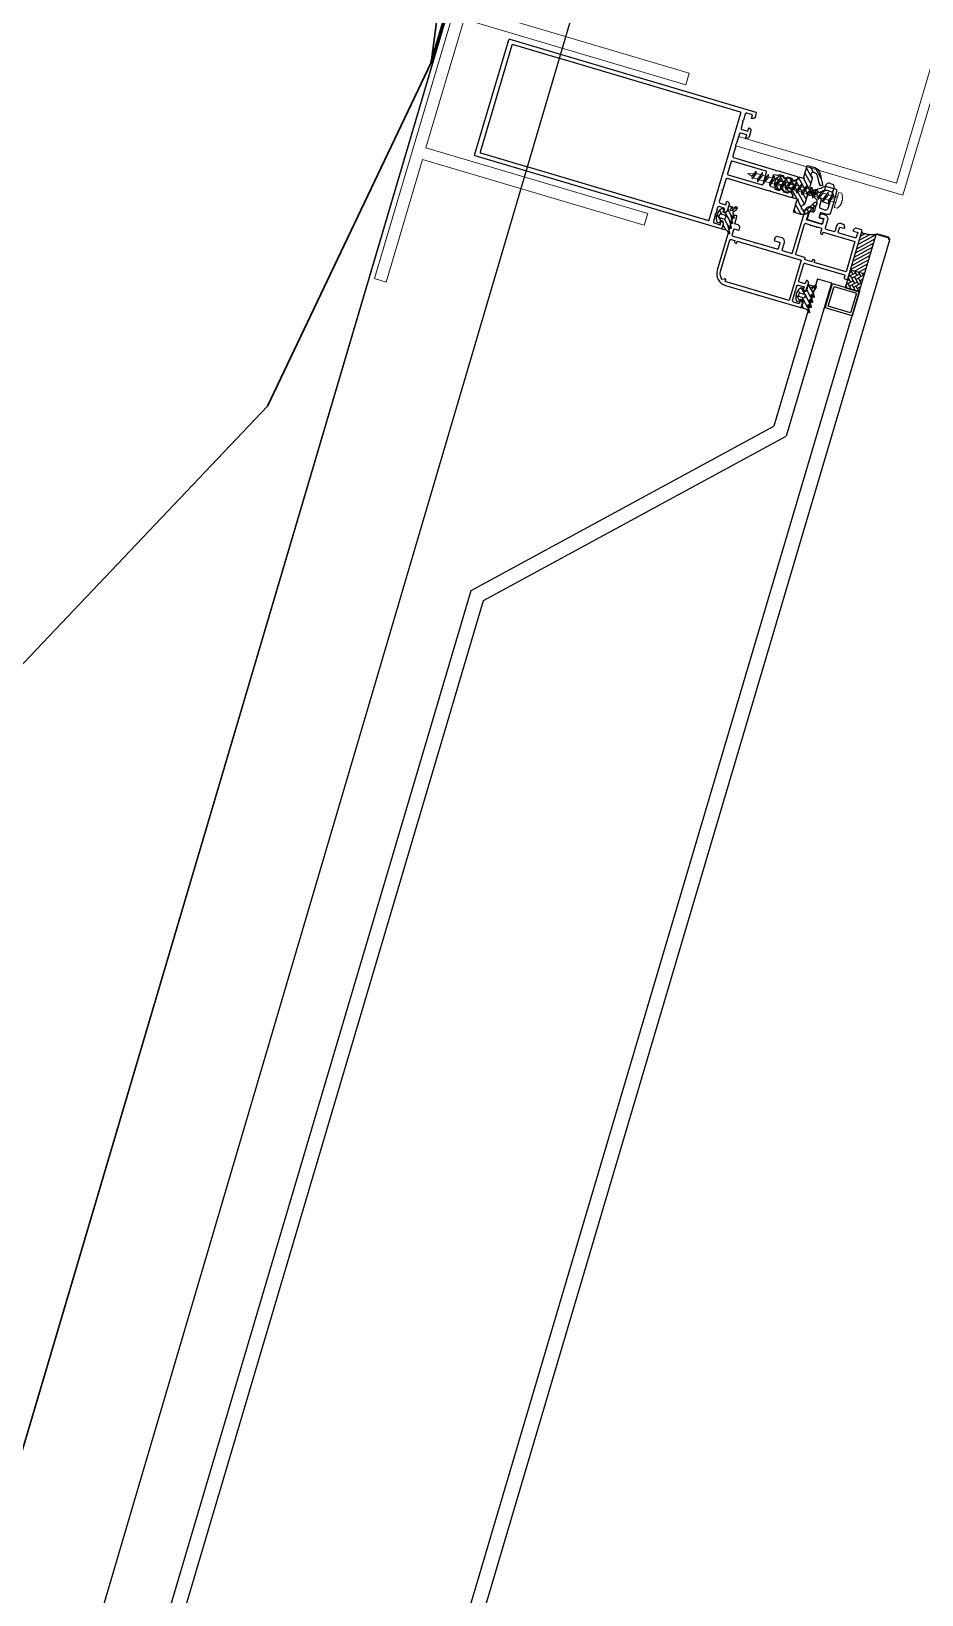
# Model space of a CAD drawing. Header units: millimetres. Extents: x 62878 to 70819, y -67946 to -61850.
# Drawn here: x 68203.7 to 68240.3, y -64795.5 to -64731.3 of the extents above; entities that cross this region are included whole.
import ezdxf

# ---------------------------------------------------------------- set-up
doc = ezdxf.new("R2010")
doc.units = ezdxf.units.MM
for name, color, linetype, lineweight in [('BAP', 41, 'Continuous', 30), ('Dog_dos_yeni', 63, 'Continuous', 5), ('DOGRAMA', 171, 'Continuous', 0), ('DUVAR-GAZBETON', 84, 'Continuous', 35)]:
    doc.layers.add(name, color=color, linetype=linetype, lineweight=lineweight)
doc.layers.add('DOĞRAMA-yeni', color=40, linetype='Continuous')
doc.layers.add('ÇATI K', color=254, linetype='Continuous')
pattern_1 = [(118.5057849383402, (68193.9269876068, -64840.22651179659), (-0.1395045678384407, -0.07576303882639554), [])]

# ---------------------------------------------------------------- blocks, each defined once
blk = doc.blocks.new('a2we')
at = {"lineweight": 5, "ltscale": 0.5}
for p, q in [((-197.5747968978259, -417.6063757508618), (-196.5747276986959, -417.2423803302317)), ((-196.0144480926461, -415.2868589025547), (-196.5925912144022, -417.2488821181558)), ((-196.5747276986959, -417.2423803302317), (-194.1582851917165, -418.2620245979042)), ((-196.0144480926461, -415.2868589025547), (-195.4639709594615, -417.7110762494052)), ((-198.1144480926461, -420.1068120946153), (-197.1143788935161, -419.7428166739268)), ((-194.9154016761721, -421.4039929561312), (-198.1144480926461, -420.1068120946153)), ((-193.9153324771005, -421.0399975355008), (-198.1144480926461, -420.1068120946153)), ((-198.1144480926461, -422.6609050610894), (-197.1143788935161, -422.2969096404012)), ((-194.9154016761721, -423.9580859226053), (-198.1144480926461, -422.6609050610894)), ((-193.9153324771005, -423.594090501975), (-198.1144480926461, -422.6609050610894)), ((-194.1582851917165, -418.2620245979042), (-197.5747968978259, -417.6063757508618)), ((-195.1583543907882, -418.6260200186506), (-197.5747968978259, -417.6063757508618)), ((-197.1143788935161, -419.7428166739272), (-197.1143788935161, -418.4283854465556)), ((-197.1143788935161, -419.7428166739268), (-193.9153324771005, -421.0399975355008)), ((-197.1143788935161, -419.7428166739268), (-193.9153324771005, -421.0399975355008)), ((-197.1143788935161, -422.2969096404012), (-197.1143788935162, -420.512330007273)), ((-197.1143788935161, -422.2969096404012), (-193.9153324771005, -423.594090501975)), ((-197.1143788935161, -422.2969096404012), (-193.9153324771005, -423.594090501975)), ((-197.1143788935161, -424.8510026068752), (-197.1143788935162, -423.0664229737469)), ((-196.8896500078097, -417.895480952812), (-197.0961171580722, -418.3448917148726)), ((-194.1582851917165, -418.2620245979042), (-195.1583543907882, -418.6260200186506)), ((-195.1583543907882, -418.6260200186506), (-194.9264251741961, -419.2953524503964)), ((-194.9154016761394, -420.634479622855), (-194.9154016761394, -419.3608343693425)), ((-193.9153324771005, -421.0399975355008), (-194.9154016761721, -421.4039929561312)), ((-194.9154016761721, -423.1885725893157), (-194.9154016761721, -421.4039929561312)), ((-193.9153324771005, -423.594090501975), (-194.9154016761721, -423.9580859226053)), ((-198.1144480926461, -425.2149980275636), (-197.1143788935161, -424.8510026068752)), ((-194.9154016761721, -426.5121788890793), (-198.1144480926461, -425.2149980275636)), ((-193.9153324771005, -426.1481834684492), (-198.1144480926461, -425.2149980275636)), ((-198.1144480926461, -427.669090994038), (-197.1143788935161, -427.3050955733496)), ((-194.9154016761721, -428.9662718555534), (-198.1144480926461, -427.669090994038)), ((-193.9153324771005, -428.6022764349236), (-198.1144480926461, -427.669090994038)), ((-198.1144480926461, -429.9231839605702), (-197.1143788935161, -429.5591885398237)), ((-194.9154016761721, -431.2203648220857), (-198.1144480926461, -429.9231839605702)), ((-193.9153324771005, -430.8563694013976), (-198.1144480926461, -429.9231839605702)), ((-197.1143788935161, -424.8510026068752), (-193.9153324771005, -426.1481834684492)), ((-197.1143788935161, -424.8510026068752), (-193.9153324771005, -426.1481834684492)), ((-197.1143788935161, -427.3050955733496), (-197.1143788935162, -425.6205159402211)), ((-197.1143788935161, -427.3050955733496), (-193.9153324771005, -428.6022764349236)), ((-197.1143788935161, -427.3050955733496), (-193.9153324771005, -428.6022764349236)), ((-197.1143788935161, -429.5591885398237), (-197.1143788935161, -428.0237477951896)), ((-197.1143788935161, -429.5591885398237), (-193.9153324771005, -430.8563694013976)), ((-197.1143788935161, -429.5591885398237), (-193.9153324771005, -430.8563694013976)), ((-194.9154016761721, -425.7426655557898), (-194.9154016761721, -423.9580859226053)), ((-193.9153324771005, -426.1481834684492), (-194.9154016761721, -426.5121788890793)), ((-194.9154016761721, -428.1967585222638), (-194.9154016761721, -426.5121788890793)), ((-193.9153324771005, -428.6022764349236), (-194.9154016761721, -428.9662718555534)), ((-194.9154016761721, -430.450851488738), (-194.9154016761721, -428.9662718555534)), ((-198.1144480926461, -432.177276926986), (-197.1143788935161, -431.8132815063559)), ((-194.9154016761721, -433.4744577885599), (-198.1144480926461, -432.177276926986)), ((-193.9153324771005, -433.1104623678716), (-198.1144480926461, -432.177276926986)), ((-198.1144480926461, -434.4313698935184), (-197.1143788935161, -434.0673744728301)), ((-194.9154016761721, -435.7285507550341), (-198.1144480926461, -434.4313698935184)), ((-193.9153324771005, -435.364555334404), (-198.1144480926461, -434.4313698935184)), ((-198.1144480926461, -436.7282294008277), (-197.1143788935161, -436.3642339800811)), ((-197.1143788935161, -431.8132815063559), (-197.1143788935161, -430.2778407616635)), ((-197.1143788935161, -431.8132815063559), (-193.9153324771005, -433.1104623678716)), ((-197.1143788935161, -431.8132815063559), (-193.9153324771005, -433.1104623678716)), ((-197.1143788935161, -434.0673744728301), (-197.1143788935161, -432.5319337281958)), ((-197.1143788935161, -434.0673744728301), (-193.9153324771005, -435.364555334404)), ((-197.1143788935161, -434.0673744728301), (-193.9153324771005, -435.364555334404)), ((-197.1143788935161, -436.3642339800811), (-197.1143788935161, -434.7860266946118)), ((-197.1143788935161, -436.3642339800811), (-193.9153324771005, -437.6614148416551)), ((-197.1143788935161, -436.3642339800811), (-193.9153324771005, -437.6614148416551)), ((-193.9153324771005, -430.8563694013976), (-194.9154016761721, -431.2203648220857)), ((-194.9154016761721, -432.7049444552304), (-194.9154016761721, -431.2203648220857)), ((-193.9153324771005, -433.1104623678716), (-194.9154016761721, -433.4744577885599)), ((-194.9154016761721, -434.9590374217446), (-194.9154016761721, -433.4744577885599)), ((-193.9153324771005, -435.364555334404), (-194.9154016761721, -435.7285507550341)), ((-194.9154016761721, -437.2558969289955), (-194.9154016761721, -435.7285507550341)), ((-194.9154016761721, -438.0254102623434), (-198.1144480926461, -436.7282294008277)), ((-193.9153324771005, -437.6614148416551), (-198.1144480926461, -436.7282294008277)), ((-198.1144480926461, -439.0250889080787), (-197.1143788935161, -438.6610934873901)), ((-194.9154016761721, -440.3222697695944), (-198.1144480926461, -439.0250889080787)), ((-193.9153324771005, -439.9582743489061), (-198.1144480926461, -439.0250889080787)), ((-198.1144480926461, -441.3219484153295), (-197.1143788935161, -440.9579529946993)), ((-194.9154016761721, -442.6191292769035), (-198.1144480926461, -441.3219484153295)), ((-193.9153324771005, -442.2551338562151), (-198.1144480926461, -441.3219484153295)), ((-197.1143788935161, -438.6610934873901), (-197.1143788935161, -437.1337473134849)), ((-197.1143788935161, -438.6610934873901), (-193.9153324771005, -439.9582743489061)), ((-197.1143788935161, -438.6610934873901), (-193.9153324771005, -439.9582743489061)), ((-197.1143788935161, -440.9579529946993), (-197.1143788935161, -439.430606820736)), ((-197.1143788935161, -440.9579529946993), (-193.9153324771005, -442.2551338562151)), ((-197.1143788935161, -443.2537258831643), (-197.1143788935161, -441.7274663280053)), ((-193.9153324771005, -437.6614148416551), (-194.9154016761721, -438.0254102623434)), ((-194.9154016761721, -439.5527564362646), (-194.9154016761721, -438.0254102623434)), ((-193.9153324771005, -439.9582743489061), (-194.9154016761721, -440.3222697695944)), ((-194.9154016761721, -441.849615943574), (-194.9154016761721, -440.3222697695944)), ((-193.9153324771005, -442.2551338562151), (-194.9154016761721, -442.6191292769035)), ((-194.9154016761721, -444.1453888320787), (-194.9154016761721, -442.6191292769035)), ((-198.1144480926461, -443.6177213039109), (-197.1143788935161, -443.2537258831643)), ((-194.9154016761721, -444.9149021654266), (-198.1144480926461, -443.6177213039109)), ((-193.9153324771005, -444.5509067447383), (-198.1144480926461, -443.6177213039109)), ((-198.1144480926461, -445.9178597020545), (-197.1143788935161, -445.5538642814245)), ((-193.9153324771005, -446.8510451429402), (-198.1144480926461, -445.9178597020545)), ((-194.9154016761721, -447.2150405636282), (-198.1144480926461, -445.9178597020545)), ((-197.1143788935161, -447.8540026795677), (-198.1144480926461, -448.2179981003141)), ((-194.9154016761721, -449.5151789618299), (-198.1144480926461, -448.2179981003141)), ((-198.1144480926461, -448.2179981003141), (-193.9153324771005, -449.1511835411412)), ((-197.1143788935161, -443.2537258831643), (-193.9153324771005, -444.5509067447383)), ((-197.1143788935161, -445.5538642814245), (-197.1143788935161, -444.0232392165685)), ((-197.1143788935161, -445.5538642814245), (-193.9153324771005, -446.8510451429402)), ((-197.1143788935161, -445.5538642814245), (-193.9153324771005, -446.8510451429402)), ((-197.1143788935161, -447.8540026795677), (-197.1143788935161, -446.3233776147298)), ((-193.9153324771005, -449.1511835411412), (-197.1143788935161, -447.8540026795677)), ((-197.1143788935161, -450.1541410778275), (-197.1143788935161, -448.6235160129718)), ((-193.9153324771005, -444.5509067447383), (-194.9154016761721, -444.9149021654266)), ((-194.9154016761721, -446.4455272302989), (-194.9154016761721, -444.9149021654266)), ((-193.9153324771005, -446.8510451429402), (-194.9154016761721, -447.2150405636282)), ((-194.9154016761721, -448.7456656284821), (-194.9154016761721, -447.2150405636282)), ((-193.9153324770423, -449.1511835411412), (-194.9154016761721, -449.5151789618299)), ((-192.7980524524961, -453.2868589025547), (-199.230843732796, -453.2868589025547)), ((-199.230843732796, -454.5827171301502), (-199.230843732796, -453.2868589025547)), ((-198.1144480926461, -450.5181364984577), (-197.1143788935161, -450.1541410778275)), ((-194.9154016761721, -451.8153173600317), (-198.1144480926461, -450.5181364984577)), ((-193.9153324770423, -451.4513219393434), (-198.1144480926461, -450.5181364984577)), ((-197.1143788935161, -450.1541410778275), (-193.9153324770423, -451.4513219393434)), ((-197.1143788935161, -453.2868589025547), (-197.1143788935162, -450.9236544111328)), ((-194.9154016761723, -451.0458040266858), (-194.9154016761721, -449.5151789618299)), ((-193.9153324770423, -451.4513219393434), (-194.9154016761721, -451.8153173600317)), ((-194.9154016761721, -453.2868589025547), (-194.9154016761721, -451.8153173600317)), ((-192.7980524524961, -454.5827171301502), (-192.7980524524961, -453.2868589025547))]:
    blk.add_line(p, q, dxfattribs=at)
blk.add_lwpolyline([(-196.4690204826777, -455.6637351848848), (-196.1125089353335, -455.3998333582319), (-195.9163872499585, -455.3998333582319), (-195.5598757026143, -455.6637351848848)], dxfattribs=at)
for centre, radius, start, end in [((-196.9143788935627, -418.4283854465556), 0.2, 155.3251238657465, 180), ((-195.115401676151, -419.3608343693425), 0.2, 0, 19.11162363728389), ((-195.6603624057317, -449.5292358589606), 6.187568978619671, 234.757305859688, 262.4904896380407), ((-196.3685337795604, -449.5292358589606), 6.187568978619673, 277.5095103619591, 305.2426941403116)]:
    blk.add_arc(centre, radius, start, end, dxfattribs=at)
blk = doc.blocks.new('SPANDREL PAN.92')
at = {"layer": 'DOĞRAMA-yeni', "color": 122, "lineweight": -2}
for p, q in [((36462.38970046639, 28253.79468390668), (36462.32213833935, 28253.67044478655)), ((36488.20463065312, 28166.0812126805), (36462.32213833935, 28253.67044478655)), ((36462.86920358452, 28253.93637638953), (36462.38970046639, 28253.79468390666)), ((36488.80837289144, 28166.15534303633), (36462.86920358454, 28253.93637638955)), ((36464.69942524179, 28251.89119396616), (36465.27482898355, 28252.0612249456)), ((36464.72280578305, 28251.89810288252), (36466.57856020489, 28245.61802356038)), ((36465.29820952483, 28252.06813386198), (36467.08353480897, 28246.02639457348)), ((36479.50744682897, 28239.27018186816), (36467.08353480897, 28246.02639457348)), ((36479.00247222491, 28238.86181085505), (36466.57856020489, 28245.61802356038)), ((36494.80267682292, 28187.50942274903), (36479.50744682897, 28239.27018186816)), ((36494.15684394346, 28187.57773180326), (36479.00247222491, 28238.86181085505))]:
    blk.add_line(p, q, dxfattribs=at)
for points in [[(36463.567797883, 28251.5567997066), (36463.86535209702, 28250.54984315853), (36464.97779933109, 28250.87856971877), (36464.68024511706, 28251.88552626685)], [(36463.69203700321, 28251.48923757953), (36463.93291422407, 28250.67408227871), (36464.8535602109, 28250.94613184582), (36464.61268299002, 28251.76128714664)]]:
    blk.add_lwpolyline(points, close=True, dxfattribs=at)

msp = doc.modelspace()

# ---------------------------------------------------------------- hatches: boundary and pattern name
at = {"layer": 'DOGRAMA', "lineweight": -2}
h = msp.add_hatch(dxfattribs=at)
h.set_pattern_fill('ANSI31', color=256, scale=0.05, angle=73.50578493834035, style=0)
h.set_pattern_definition(pattern_1)
edge = h.paths.add_edge_path(flags=16)
edge.add_arc((68234.4614482436, -64737.57396524944), 0.05000000001643571, 163.5057849183708, 253.5057849183708, ccw=False)
edge.add_line((68234.4135058233, -64737.55976932267), (68234.43054093531, -64737.50223841834))
edge.add_arc((68234.4784833556, -64737.51643434508), 0.04999999999628529, 73.50578493199271, 163.5057849376199, ccw=False)
edge.add_line((68234.49267928235, -64737.46849192478), (68234.70842017373, -64737.53237359512))
edge.add_line((68234.70842017373, -64737.53237359512), (68234.66299320816, -64737.68578934007))
edge.add_line((68234.66299320816, -64737.68578934007), (68234.44725231684, -64737.62190766975))
h.paths.add_polyline_path([(68234.80682046906, -64737.72837712032), (68234.85224743467, -64737.57496137536), (68235.11593074625, -64737.65303897245), (68235.07050378068, -64737.8064547174)], flags=16)
edge = h.paths.add_edge_path()
edge.add_arc((68234.50865043477, -64737.46279186442), 0.2000000000267901, 73.50578493658168, 144.0720038199105, ccw=False)
edge.add_line((68234.56543414175, -64737.27102218321), (68234.61942156314, -64737.28700805698))
edge.add_line((68234.61942156314, -64737.28700805698), (68234.6023864511, -64737.34453896135))
edge.add_line((68234.6023864511, -64737.34453896135), (68234.72539162007, -64737.38096124369))
edge.add_line((68234.72539162007, -64737.38096124369), (68234.76355783551, -64737.36023368963))
edge.add_arc((68234.81128258437, -64737.44811058279), 0.1000000000241104, 73.50578492636532, 118.5057849261066, ccw=False)
edge.add_line((68234.83967443788, -64737.35222574217), (68234.96460698932, -64737.38921872954))
edge.add_line((68234.96460698932, -64737.38921872954), (68234.94757187719, -64737.44674963389))
edge.add_line((68234.94757187719, -64737.44674963389), (68235.07057704615, -64737.48317191623))
edge.add_line((68235.07057704615, -64737.48317191623), (68235.20941366065, -64737.40777163381))
edge.add_line((68235.20941366065, -64737.40777163381), (68235.24015757223, -64737.30394343294))
edge.add_line((68235.24015757223, -64737.30394343294), (68235.47986967376, -64737.37492306666))
edge.add_line((68235.47986967376, -64737.37492306666), (68235.44612318021, -64737.3127847196))
edge.add_line((68235.44612318021, -64737.3127847196), (68235.58808244768, -64736.83336051664))
edge.add_line((68235.58808244768, -64736.83336051664), (68235.90142678519, -64736.92614292591))
edge.add_arc((68235.81625122472, -64737.21379744762), 0.2999999999399841, 13.505784931680012, 73.50578493258791, ccw=False)
edge.add_line((68236.10795512827, -64737.14373438591), (68236.222690892, -64737.62143075418))
edge.add_arc((68236.19352050165, -64737.62843706035), 0.02999999998692581, -76.49421509329028, 13.50578492346682, ccw=False)
edge.add_line((68236.2005268078, -64737.6576074507), (68236.14218602708, -64737.67162006306))
edge.add_arc((68236.1351797209, -64737.6424496727), 0.03000000000277456, 193.5057849304879, 283.5057849304879, ccw=False)
edge.add_line((68236.10600933054, -64737.64945597887), (68236.01554412342, -64737.272808807))
edge.add_arc((68235.82107485434, -64737.31951751484), 0.2000000000205776, 13.50578493891952, 75.42538228075131)
edge.add_arc((68235.83850137939, -64737.22038580021), 0.1000000000103235, 70.79093733742764, 223.5057849352742)
edge.add_arc((68235.69344040604, -64737.35807136232), 0.1000000000044743, -16.49421505201832, 43.505784950085115, ccw=False)
edge.add_line((68235.78932524665, -64737.38646321579), (68235.69654211195, -64737.69981000318))
edge.add_arc((68235.74448453223, -64737.71400592991), 0.04999999998026643, 163.5057849408801, 253.5057849408801)
edge.add_line((68235.7302886055, -64737.76194835019), (68235.77821677233, -64737.77614005645))
edge.add_arc((68235.76402084561, -64737.82408247674), 0.04999999999008795, -16.49421503839642, 73.50578496160352, ccw=False)
edge.add_line((68235.8119632659, -64737.83827840346), (68235.75517955891, -64738.03004808468))
edge.add_arc((68235.7072371386, -64738.01585215791), 0.05000000001643571, 253.5057849183708, 343.5057849183708, ccw=False)
edge.add_line((68235.69304121184, -64738.06379457822), (68235.64511304504, -64738.04960287199))
edge.add_arc((68235.6309171183, -64738.09754529229), 0.0500000000053276, 73.50578493199262, 163.5057849263653)
edge.add_line((68235.58297469799, -64738.08334936554), (68235.49019156335, -64738.39669615292))
edge.add_arc((68235.39430672275, -64738.36830429947), 0.09999999999826054, 283.50578495805445, 343.5057849559762, ccw=False)
edge.add_arc((68235.44101543061, -64738.56277356853), 0.09999999999981554, 103.5057849317861, 256.2206325283005)
edge.add_arc((68235.48037261251, -64738.47013560197), 0.1999999999800769, 251.5861875943435, 313.5057849365555)
edge.add_line((68235.61805817459, -64738.61519657531), (68235.89901159014, -64738.34852782183))
edge.add_arc((68235.91966442445, -64738.37028696782), 0.02999999999216517, 43.505784943730305, 133.5057849437303, ccw=False)
edge.add_line((68235.94142357045, -64738.34963413351), (68235.9827292391, -64738.39315242552))
edge.add_arc((68235.96097009309, -64738.41380525984), 0.03000000001273768, -46.49421505524481, 43.50578494475519, ccw=False)
edge.add_line((68235.98162292741, -64738.43556440585), (68235.62529361903, -64738.77377667601))
edge.add_arc((68235.41876527587, -64738.55618521598), 0.3000000000097557, 253.50578493959262, 313.50578493925457, ccw=False)
edge.add_line((68235.33358971542, -64738.84383973778), (68235.02024537798, -64738.75105732851))
edge.add_line((68235.02024537798, -64738.75105732851), (68235.16220464534, -64738.27163312557))
edge.add_line((68235.16220464534, -64738.27163312557), (68235.22434299238, -64738.23788663202))
edge.add_line((68235.22434299238, -64738.23788663202), (68234.98463089089, -64738.16690699829))
edge.add_line((68234.98463089089, -64738.16690699829), (68235.01537480253, -64738.06307879741))
edge.add_line((68235.01537480253, -64738.06307879741), (68234.93997452018, -64737.92424218295))
edge.add_line((68234.93997452018, -64737.92424218295), (68234.81696935117, -64737.88781990063))
edge.add_line((68234.81696935117, -64737.88781990063), (68234.79993423907, -64737.94535080496))
edge.add_line((68234.79993423907, -64737.94535080496), (68234.67500168766, -64737.90835781761))
edge.add_arc((68234.70339354113, -64737.81247297701), 0.09999999999541556, 208.5057849490342, 253.5057849467981, ccw=False)
edge.add_line((68234.61551664802, -64737.86019772589), (68234.594789094, -64737.82203151041))
edge.add_line((68234.594789094, -64737.82203151041), (68234.47178392502, -64737.78560922804))
edge.add_line((68234.47178392502, -64737.78560922804), (68234.45474881295, -64737.84314013242))
edge.add_line((68234.45474881295, -64737.84314013242), (68234.4007613915, -64737.82715425863))
edge.add_arc((68234.45754509846, -64737.63538457747), 0.1999999999670565, 182.9395660571589, 253.5057849404336, ccw=False)
edge.add_arc((68234.72768916965, -64737.62151263374), 0.4705000000160252, 144.0720038238182, 182.9395660576165, ccw=False)
h = msp.add_hatch(dxfattribs=at)
h.set_pattern_fill('ANSI31', color=256, scale=0.05, angle=73.50578493834035, style=0)
h.set_pattern_definition(pattern_1)
edge = h.paths.add_edge_path()
edge.add_arc((68232.22558793212, -64739.59221735712), 0.09999999997214451, 33.50578498709223, 73.5057849867707)
edge.add_line((68232.25397978551, -64739.49633251653), (68232.0880242385, -64739.44719246948))
edge.add_line((68232.0880242385, -64739.44719246948), (68232.15048631618, -64739.23624582017))
edge.add_arc((68232.0546014756, -64739.20785396668), 0.09999999999463635, 343.5057849336227, 433.5057849388035)
edge.add_line((68232.08299332908, -64739.11196912608), (68232.0254624247, -64739.09493401398))
edge.add_line((68232.0254624247, -64739.09493401398), (68231.99139220052, -64739.20999582268))
edge.add_line((68231.99139220052, -64739.20999582268), (68231.89550735996, -64739.18160396919))
edge.add_arc((68232.36422228273, -64739.00751686135), 0.4999999999406367, 126.63588729376599, 200.3756825861883, ccw=False)
edge.add_line((68232.06585848084, -64738.60629492569), (68232.1617433214, -64738.63468677914))
edge.add_line((68232.1617433214, -64738.63468677914), (68232.12767309722, -64738.74974858787))
edge.add_line((68232.12767309722, -64738.74974858787), (68232.18520400164, -64738.76678369996))
edge.add_arc((68232.2135958551, -64738.6708988594), 0.09999999996337784, 253.5057849500582, 343.5057849528718)
edge.add_line((68232.30948069565, -64738.69929071284), (68232.37194277332, -64738.48834406357))
edge.add_line((68232.37194277332, -64738.48834406357), (68232.52485512794, -64738.5336219734))
edge.add_line((68232.52485512794, -64738.5336219734), (68232.51364619611, -64738.57147672783))
edge.add_arc((68232.45132104972, -64738.55302202307), 0.06499999999486282, 275.0964494413667, 343.50578494757275, ccw=False)
edge.add_arc((68232.45999905322, -64738.65032524569), 0.0326894307435528, 95.09644943347193, 288.9360640698911)
edge.add_arc((68232.39445837011, -64738.45110487982), 0.2424115900544627, 288.3083183154584, 333.8150907225499)
edge.add_arc((68232.65956943284, -64738.57354054398), 0.05002797724426176, -15.522056423503273, 161.9911798704954, ccw=False)
edge.add_arc((68232.37459882794, -64738.42195450416), 0.3717812401453502, 297.0057640215643, 333.6572845116394, ccw=False)
edge.add_arc((68232.55492315412, -64738.76955598759), 0.01999999998814083, 125.120122038519, 193.5057849434693)
edge.add_line((68232.53547622723, -64738.77422685837), (68232.5868647577, -64738.9881803248))
edge.add_arc((68232.57227956252, -64738.99168347788), 0.01499999999968803, -146.49421509886548, 13.505784903464416, ccw=False)
edge.add_line((68232.55977211116, -64738.99996379552), (68232.49180526537, -64738.897299616))
edge.add_arc((68232.47512866354, -64738.90834003954), 0.02000000000659648, 33.50578493401787, 193.5057849540009)
edge.add_line((68232.45568173664, -64738.91301091033), (68232.52440268002, -64739.19912697408))
edge.add_arc((68232.50981748484, -64739.20263012718), 0.01500000000308653, -146.4942150525177, 13.50578495751148, ccw=False)
edge.add_line((68232.49731003348, -64739.21091044483), (68232.42934318769, -64739.10824626533))
edge.add_arc((68232.41266658586, -64739.11928668885), 0.01999999999856351, 33.50578489925702, 193.5057849134656)
edge.add_line((68232.39321965896, -64739.12395755963), (68232.46194060237, -64739.41007362338))
edge.add_arc((68232.44735540719, -64739.41357677647), 0.01500000000308653, -146.4942150525177, 13.50578495751148, ccw=False)
edge.add_line((68232.43484795582, -64739.42185709413), (68232.36688111, -64739.31919291461))
edge.add_arc((68232.35020450821, -64739.33023333814), 0.01999999997831235, 33.50578496266294, 193.5057849532053)
edge.add_line((68232.33075758134, -64739.33490420892), (68232.39947852468, -64739.62102027267))
edge.add_arc((68232.3848933295, -64739.62452342577), 0.01500000000648504, -146.49421503685357, 13.5057850115586, ccw=False)
edge.add_line((68232.37238587812, -64739.63280374344), (68232.30897094113, -64739.53701523939))
edge = h.paths.add_edge_path(flags=16)
edge.add_line((68232.03541613353, -64738.82672273477), (68232.22393153654, -64738.88254283801))
edge.add_arc((68232.21541398049, -64738.91130829017), 0.0299999999914651, -16.49421508043872, 73.50578491956128, ccw=False)
edge.add_line((68232.24417943266, -64738.91982584623), (68232.21578757919, -64739.01571068681))
edge.add_arc((68232.18702212702, -64739.00719313077), 0.02999999998939932, 253.5057849235066, 343.5057849328855, ccw=False)
edge.add_line((68232.17850457097, -64739.03595858294), (68231.98998916792, -64738.98013847969))
edge.add_arc((68231.99850672398, -64738.9513730275), 0.03000000001239472, 171.2722190885543, 253.5057849313974, ccw=False)
edge.add_arc((68232.36422228263, -64739.00751686146), 0.3999999999204463, 155.739350755402, 171.2722190916805, ccw=False)
edge.add_arc((68232.02689857746, -64738.85548818694), 0.02999999999545865, 73.50578489685819, 155.7393507360151, ccw=False)
h = msp.add_hatch(dxfattribs=at)
h.set_pattern_fill('ANSI31', color=256, scale=0.03999999999999999, angle=73.50578493834035, style=0)
h.set_pattern_definition([(208.5057849383403, (68262.13371124334, -64609.87906981861), (-0.06061043106111653, 0.1116036542707525), [])])
h.paths.add_polyline_path([(68237.4688394031, -64740.86317558991, 0.4142135623420975), (68237.45027883165, -64740.82899949905), (68237.82008272331, -64739.58009945029, 0.1532309010706403), (68238.42378362032, -64739.65456573064), (68238.01778011551, -64741.0257189511)])
h.paths.add_polyline_path([(68237.36396130329, -64741.12051066973), (68237.43466331226, -64740.88173616136, 0.4142135623575963), (68237.4688394031, -64740.86317558991), (68238.01778011551, -64741.0257189511), (68237.93927034683, -64741.29086179065)])
h = msp.add_hatch(dxfattribs=at)
h.set_pattern_fill('AR-HBONE', color=256, scale=0.03, angle=73.50578493834035, style=0)
h.set_pattern_definition([(118.5057849383402, (68201.62783977595, -64735.64935456299), (-0.1627219703923171, 0.04818257311146708), [0.3599999999999998, -0.1199999999999999]), (208.5057849383403, (68201.57057007731, -64735.54390229123), (-0.1627219703923171, 0.04818257311146708), [0.36, -0.12])])
h.paths.add_polyline_path([(68237.21533624406, -64741.62244655495), (68237.14435661031, -64741.8621586564), (68237.71966565389, -64742.03250977733), (68237.93927034683, -64741.29086179065), (68237.36396130329, -64741.12051066973)])
h = msp.add_hatch(dxfattribs=at)
h.set_pattern_fill('ANSI31', color=256, scale=0.05, angle=73.50578493834035, style=0)
h.set_pattern_definition(pattern_1)
edge = h.paths.add_edge_path(flags=16)
edge.add_arc((68235.63236491849, -64742.24878654441), 0.4000000000188257, 151.9688259181207, 175.0427439834178, ccw=False)
edge.add_line((68235.27928810759, -64742.06080578578), (68235.52083962446, -64742.13233007709))
edge.add_line((68235.52083962446, -64742.13233007709), (68235.47541265885, -64742.28574582208))
edge.add_line((68235.47541265885, -64742.28574582208), (68235.23386114204, -64742.21422153074))
edge = h.paths.add_edge_path()
edge.add_arc((68235.63236491849, -64742.24878654449), 0.4999999999764942, 126.63588729078089, 200.3756825828834, ccw=False)
edge.add_line((68235.3340011166, -64741.84756460878), (68235.42988595719, -64741.87595646225))
edge.add_line((68235.42988595719, -64741.87595646225), (68235.39581573298, -64741.99101827094))
edge.add_line((68235.39581573298, -64741.99101827094), (68235.45334663734, -64742.00805338302))
edge.add_arc((68235.48173849084, -64741.91216854244), 0.09999999998972559, 253.5057849284418, 343.5057849312555)
edge.add_line((68235.57762333141, -64741.94056039593), (68235.64008540908, -64741.72961374665))
edge.add_line((68235.64008540908, -64741.72961374665), (68235.81267812217, -64741.7807190829))
edge.add_line((68235.81267812217, -64741.7807190829), (68235.80146919031, -64741.81857383734))
edge.add_arc((68235.73914404395, -64741.80011913256), 0.06499999997521978, 275.09644940417695, 343.5057849156905, ccw=False)
edge.add_arc((68235.74782204739, -64741.89742235517), 0.03268943074950731, 95.09644940693431, 288.9360640657526)
edge.add_arc((68235.66614637394, -64741.75174167869), 0.1992591642923095, 297.5895634116289, 347.8554705711485)
edge.add_arc((68235.9085231773, -64741.80912832585), 0.05002797727418924, -15.522056427072414, 161.9911798728756, ccw=False)
edge.add_arc((68235.64522230491, -64741.73581480092), 0.3233450412210411, 305.1201220557546, 344.4464322094751, ccw=False)
edge.add_arc((68235.84274614838, -64742.01665309706), 0.01999999998460973, 125.1201220966006, 193.5057849840046)
edge.add_line((68235.82329922149, -64742.02132396786), (68235.87468775187, -64742.2352774343))
edge.add_arc((68235.8601025567, -64742.23878058738), 0.01499999998553853, -146.49421509886548, 13.505784916445691, ccw=False)
edge.add_line((68235.84759510534, -64742.24706090502), (68235.77962825957, -64742.1443967255))
edge.add_arc((68235.76295165774, -64742.15543714905), 0.02000000001061296, 33.50578495139829, 193.5057849840046)
edge.add_line((68235.74350473085, -64742.16010801985), (68235.81222567422, -64742.44622408359))
edge.add_arc((68235.79764047905, -64742.44972723667), 0.01499999998723778, -146.49421504500788, 13.505784943469223, ccw=False)
edge.add_line((68235.7851330277, -64742.45800755432), (68235.71716618189, -64742.35534337482))
edge.add_arc((68235.70048958008, -64742.36638379835), 0.01999999999044617, 33.50578493965019, 193.5057849434693)
edge.add_line((68235.68104265319, -64742.37105466913), (68235.74976359657, -64742.6571707329))
edge.add_arc((68235.73517840139, -64742.66067388599), 0.01500000000308653, -146.4942150525177, 13.50578495751148, ccw=False)
edge.add_line((68235.72267095002, -64742.66895420365), (68235.6547041042, -64742.56629002413))
edge.add_arc((68235.6380275024, -64742.57733044766), 0.01999999999044617, 33.50578493965019, 193.5057849434693)
edge.add_line((68235.61858057551, -64742.58200131844), (68235.68730151892, -64742.86811738221))
edge.add_arc((68235.67271632372, -64742.8716205353), 0.01500000001553678, -146.4942150756916, 13.505784917506617, ccw=False)
edge.add_line((68235.66020887236, -64742.87990085295), (68235.59679393531, -64742.78411234892))
edge.add_arc((68235.51341092623, -64742.83931446665), 0.1000000000287972, 33.50578496060339, 73.50578496071063)
edge.add_line((68235.54180277968, -64742.74342962602), (68235.3561668742, -64742.68846215255))
edge.add_line((68235.3561668742, -64742.68846215255), (68235.41862895191, -64742.47751550325))
edge.add_arc((68235.32274411131, -64742.44912364977), 0.1000000000065236, 343.5057849399872, 433.5057849399872)
edge.add_line((68235.3511359648, -64742.35323880917), (68235.29360506046, -64742.33620369708))
edge.add_line((68235.29360506046, -64742.33620369708), (68235.25953483625, -64742.45126550579))
edge.add_line((68235.25953483625, -64742.45126550579), (68235.16364999568, -64742.42287365231))

# ---------------------------------------------------------------- linework, layer by layer
msp.add_lwpolyline([(68896.02066502631, -63031.43519410248), (69030.25944186504, -63071.18378898385), (69185.2789618937, -62547.65255934227), (68892.99857577804, -62461.10726346668, 1.044367817173394), (68063.1984222013, -62298.72991434322, 0.2043746373996395), (63106.96025407397, -62494.78258919505, 0.3539527355379972), (62932.93996584662, -62997.825353625), (63753.18486962488, -65779.59786478638), (64154.95366467919, -67142.15251756221), (65336.72250243354, -66792.62198400985), (65336.69978150922, -66829.11190277508), (65270.53542169294, -66829.0707046726, 0.6267890062731037), (65270.19918370779, -67369.07059999109), (65531.84452784718, -67369.23351688065, 0.9262424964682344), (66130.08755876668, -67369.60602071379), (66391.73290290477, -67369.76893760463, 0.6267427171847498), (66392.06914089088, -66829.76904228561), (66326.14716633759, -66829.72799510749), (66326.16988726193, -66793.2380763422), (67506.155742504, -67144.12829054108), (68467.02457055586, -63899.0863823687), (68625.20366853199, -63946.03714330423), (68896.02440533682, -63031.42256234252)], format="xyb")
at = {"layer": 'BAP'}
msp.add_lwpolyline([(68220.14736209574, -64732.60546935312), (68222.18920658628, -64717.0958500928), (68219.33838016653, -64701.71436098254), (68211.87394158935, -64687.96664934563), (68200.52656211046, -64677.198436983), (68186.4070022952, -64670.46379154728), (68170.89738303516, -64668.42194705672), (68155.51589392454, -64671.27277347648), (68141.76818228762, -64678.73721205365), (68130.999969925, -64690.08459153252), (68124.2653244893, -64704.20415134789), (68122.22347999873, -64719.71377060823), (68125.07430641848, -64735.09525971847), (68132.53874499537, -64748.84297135506), (68143.88612447456, -64759.61118371804), (68158.0056842899, -64766.34582915374), (68173.51530355023, -64768.38767364428), (68188.89679266045, -64765.53684722455), (68202.64450429738, -64758.07240864735), (68213.41271665998, -64746.72502916848)], close=True, dxfattribs=at)
at = {"layer": 'Dog_dos_yeni'}
msp.add_lwpolyline([(68217.81775942503, -64741.47922100515), (68222.64437451755, -64725.17879810421), (68223.12379872048, -64725.32075737164), (68221.6332264125, -64730.35471150282), (68230.74228626891, -64733.05193758391), (68230.6003270015, -64733.53136178684), (68221.49126714509, -64730.83413570577), (68219.92971520337, -64736.10780193841), (68229.0387750598, -64738.8050280195), (68228.8968157924, -64739.28445222249), (68219.78775593598, -64736.58722614138), (68218.29718362802, -64741.62118027253), (68217.81775942503, -64741.47922100515)], close=True, dxfattribs=at)
at = {"layer": 'DOGRAMA'}
for p, q in [((68239.25242259962, -64737.5605172928), (68261.46204363185, -64662.55428448593)), ((68239.52239454805, -64738.05762406912), (68261.95907562663, -64662.28456508947)), ((68232.77060737545, -64735.64122799718), (68239.25242259962, -64737.5605172928)), ((68232.65703996153, -64736.02476735957), (68239.52239454805, -64738.05762406912))]:
    msp.add_line(p, q, dxfattribs=at)
at = {"layer": 'DOGRAMA', "lineweight": -2}
for p, q in [((68238.42378362032, -64739.65456573064), (68238.90320782328, -64739.79652499806)), ((68238.90320782328, -64739.79652499803), (68238.97070081046, -64739.92080169213)), ((68237.36396130326, -64741.12051066973), (68237.14435661031, -64741.8621586564)), ((68237.36396130326, -64741.12051066973), (68237.93927034683, -64741.29086179065)), ((68237.36396130326, -64741.12051066973), (68237.93927034683, -64741.29086179065)), ((68237.71966565389, -64742.03250977733), (68237.14435661031, -64741.8621586564))]:
    msp.add_line(p, q, dxfattribs=at)
msp.add_lwpolyline([(66522.14423307081, -66852.65293908927), (67506.15571104952, -67144.12828122707), (68892.83019807414, -62461.05740621478)], dxfattribs=at)
at = {"layer": 'DOGRAMA', "lineweight": -2, "ltscale": 0.5}
for points in [[(68232.3128062266, -64738.31439585579, -0.4142135623729619), (68232.38029921366, -64738.43867254989), (68232.30931958, -64738.67838465137, -0.4142135623728953), (68232.18504288589, -64738.74587763849), (68232.1658659178, -64738.74019926778), (68232.20845369803, -64738.5963720069), (68231.96874159656, -64738.52539237318, 0.4142135623730951), (68231.90660324952, -64738.55913886672), (68231.82994524506, -64738.81802793633), (68231.79266223687, -64738.83827583247), (68231.81291013298, -64738.87555884068), (68231.73625212855, -64739.13444791028, 0.4142135623730951), (68231.76999862213, -64739.19658625736), (68232.00971072362, -64739.26756589104), (68232.05229850387, -64739.12373863012), (68232.07147547195, -64739.12941700085, -0.4142135623728953), (68232.13896845907, -64739.25369369493), (68232.09070230817, -64739.41669792394, -0.4142135623729288), (68232.05341929998, -64739.43694582008), (68221.94715710133, -64736.44444446273, -0.4142135623729288), (68221.92690920521, -64736.40716145451), (68223.3294667674, -64731.67045032917, -0.4142135623729288), (68223.36674977563, -64731.65020243307), (68233.47301197419, -64734.64270379038, -0.4142135623732619), (68233.4932598703, -64734.6799867986), (68233.4449937194, -64734.84299102762, -0.4142135623730951), (68233.32071702532, -64734.91048401475), (68233.30154005717, -64734.90480564404), (68233.34412783745, -64734.76097838314), (68233.10441573596, -64734.68999874943, 0.4142135623730951), (68233.04227738887, -64734.72374524297), (68232.96561938451, -64734.98263431258), (68232.92833637627, -64735.0028822087), (68232.94858427235, -64735.04016521694), (68232.87192626798, -64735.29905428654, 0.4142135623730951), (68232.9056727615, -64735.36119263359), (68233.14538486302, -64735.4321722673), (68233.18797264324, -64735.2883450064), (68233.20714961135, -64735.29402337711, -0.4142135623728953), (68233.27464259847, -64735.41830007121), (68233.20366296475, -64735.65801217267, -0.4142135623729619), (68233.07938627069, -64735.72550515977), (68233.06020930255, -64735.71982678906), (68233.10279708279, -64735.57599952818), (68232.86308498133, -64735.50501989448, 0.4142135623731395), (68232.80094663426, -64735.53876638802), (68232.67407507359, -64735.9672364552), (68232.63679206537, -64735.98748435134), (68232.65703996152, -64736.02476735956), (68232.53122402614, -64736.44967237367, 0.4142135623730951), (68232.5649705197, -64736.51181072072), (68234.29089765038, -64737.02286408345), (68234.31114554658, -64737.06014709167), (68234.34842855476, -64737.03989919553), (68235.17303818389, -64737.28406913551, -0.4142135623730951), (68235.2067846774, -64737.34620748255), (68235.19846889607, -64737.37429150213, -0.1989123673795887), (68235.17438885022, -64737.40403402195), (68235.08651195707, -64737.45175877083, -0.1989123673797732), (68235.04845365588, -64737.45576274455), (68234.97242721601, -64737.43325103646), (68234.98094477205, -64737.40448558429, 0.4142135623730951), (68234.96069687595, -64737.36720257606), (68234.7976926469, -64737.31893642513), (68234.7413265309, -64737.34954809828, -0.1989123673797732), (68234.70326822979, -64737.353552072), (68234.62724178984, -64737.33104036392), (68234.63575934593, -64737.30227491175, 0.4142135623729841), (68234.6155114498, -64737.26499190353), (68234.45250722079, -64737.2167257526), (68234.39614110484, -64737.24733742575, -0.1989123673797501), (68234.35808280364, -64737.25134139946), (68234.23411394341, -64737.21463376463, 0.4142135623729288), (68234.1968309352, -64737.23488166077), (68234.07190677986, -64737.65677495937, 0.4142135623725959), (68234.09215467604, -64737.6940579676), (68234.2161235362, -64737.73076560243, -0.1989123673796753), (68234.24586605601, -64737.75484564831), (68234.27647772917, -64737.81121176427), (68234.43948195814, -64737.85947791518, 0.4142135623736503), (68234.47676496637, -64737.83923001905), (68234.48528252244, -64737.81046456689), (68234.56130896235, -64737.83297627499, -0.1989123673797502), (68234.59105148216, -64737.85705632088), (68234.62166315533, -64737.91342243682), (68234.78466738432, -64737.96168858772, 0.4142135623732063), (68234.8219503925, -64737.9414406916), (68234.83046794857, -64737.91267523944), (68234.90649438847, -64737.93518694754, -0.1989123673796753), (68234.93623690831, -64737.95926699338), (68234.98396165713, -64738.04714388651, -0.1989123673797207), (68234.98796563089, -64738.08520218766), (68234.97964984953, -64738.11328620727, -0.4142135623730951), (68234.9175115025, -64738.14703270086), (68234.0929018734, -64737.90286276086), (68234.07265397726, -64737.86557975264), (68234.03537096907, -64737.8858276488), (68232.30944383837, -64737.37477428604, 0.4142135623730951), (68232.24730549133, -64737.4085207796), (68232.12148955595, -64737.83342579369), (68232.08420654776, -64737.85367368984), (68232.10445444388, -64737.89095669806), (68231.97758288318, -64738.31942676524, 0.4142135623730951), (68232.01132937674, -64738.38156511229), (68232.2510414782, -64738.452544746), (68232.2936292585, -64738.30871748511)], [(68225.61688061363, -64732.50419962977), (68225.28128367153, -64732.40482814255), (68223.48823715241, -64731.87390048242, 0.4142135623730953), (68223.45095414418, -64731.89414837853), (68222.15060725456, -64736.28567407771, 0.4142135623730951), (68222.17085515067, -64736.32295708594), (68223.96390166978, -64736.85388474613), (68224.29949861183, -64736.9532562333), (68231.52921559263, -64739.09400198612, 0.4142135623730951), (68231.56649860085, -64739.07375408996), (68232.86684549053, -64734.68222839075, 0.4142135623722071), (68232.84659759435, -64734.64494538255)], [(68236.12144186567, -64738.7954660009), (68236.07743449276, -64738.94408750381, 0.4142135623730951), (68236.0976823889, -64738.981370512), (68236.23192116576, -64739.02111910691, -0.4142135623730951), (68236.25216906187, -64739.05840211512), (68236.21242046698, -64739.19264089197, -0.4142135623730951), (68236.15028211995, -64739.22638738554), (68235.63729822272, -64739.07449096937, -0.4142135623730951), (68235.6035517292, -64739.01235262235), (68235.68020973363, -64738.7534635527, -0.4142135623730951), (68235.74234808068, -64738.71971705915), (68235.82385019516, -64738.74385013463, 0.4142135623730951), (68235.88598854223, -64738.71010364107), (68235.99662967263, -64738.33644691037, 0.2679491924311303), (68235.97327531871, -64738.23921227585), (68235.81840334598, -64738.07604426636, -0.2679491924310549), (68235.81139703983, -64738.046873876), (68235.86831765634, -64737.8546418246, -0.2679491924311364), (68235.89007680234, -64737.8339889903), (68236.15252140531, -64737.77095358966, 0.1338222992157564), (68236.19862592855, -64737.74565965561, -0.2702358223096737), (68236.39432738977, -64737.6977713754), (68236.73010867418, -64737.79719744707, -0.4142135623730951), (68236.7976016613, -64737.92147414114), (68236.72094365687, -64738.18036321076), (68236.68366064866, -64738.20061110686), (68236.70390854476, -64738.23789411511), (68236.54207497992, -64738.78443770648, -0.4142135623730951), (68236.41779828584, -64738.85193069362), (68236.15872487388, -64738.77521810475, 0.4142135623731091)], [(68235.98751772195, -64737.98040045857), (68235.97977323818, -64738.00655509438, 0.2679491924311364), (68235.98677954436, -64738.03572548475), (68236.1660174813, -64738.22456467165, -0.1221599187188834), (68236.1897812408, -64738.26643676203, 0.2579611168298657), (68236.25768363346, -64738.33535091199), (68236.44963765703, -64738.39218920343, 0.4142135623730951), (68236.51177600407, -64738.35844270985), (68236.69632305173, -64737.73519124599, 0.4142135623730951), (68236.62883006463, -64737.61091455191), (68236.48481846138, -64737.56827218724, 0.4142135623730951), (68236.36054176732, -64737.63576517433), (68236.30055098224, -64737.83836578527, -0.2679491924311186), (68236.22802049553, -64737.90720856635), (68236.00927686796, -64737.95974762428, 0.2679491924310675)], [(68235.97981236709, -64738.00642294843), (68235.98755685083, -64737.9802683126, -0.2679491924311364), (68236.00931599684, -64737.95961547831), (68236.26247449836, -64737.89881046505, 0.1221599187188834), (68236.30520516042, -64737.87662761708, -0.2579611168298657), (68236.39968202982, -64737.85579456306), (68236.59163605339, -64737.9126328545, -0.4142135623730951), (68236.62538254695, -64737.97477120154), (68236.44083549926, -64738.59802266541, -0.4142135623730951), (68236.31655880518, -64738.66551565249), (68236.17254720198, -64738.62287328781, -0.4142135623730951), (68236.10505421486, -64738.49859659372), (68236.1650449999, -64738.29599598281, 0.2679491924311186), (68236.14169064595, -64738.19876134828), (68235.98681867326, -64738.03559333879, -0.2679491924310675)], [(68235.2990716025, -64742.38818485731), (68235.26167669229, -64742.51447478085), (68235.0219645908, -64742.44349514715, -0.4142135623730951), (68234.98821809723, -64742.38135680009), (68235.16424758884, -64741.78687078842, -0.4142135623730951), (68235.22638593594, -64741.75312429485), (68235.4660980374, -64741.82410392858), (68235.42870028794, -64741.95040344061, 0.6680969080520438), (68235.46931511833, -64741.98328799559), (68235.54023982759, -64741.9447697478, 0.1989616347782854), (68235.56432631612, -64741.91502427474), (68235.63530878905, -64741.67530258476, 0.3728392455561729), (68235.58122184801, -64741.55606727635, 0.4568501953068724), (68235.53991685642, -64741.57480334303), (68235.50584663227, -64741.68986515175), (68235.27572301483, -64741.62172470341, -0.4142135623730951), (68235.24197652124, -64741.55958635635), (68235.44639786636, -64740.86921550408, -0.4142135623730951), (68235.48368087457, -64740.84896760793), (68237.11372316472, -64741.33162911719, -0.4142135623730951), (68237.13397106086, -64741.3689121254), (68237.10841839269, -64741.45520848194, 0.4142135623730951), (68237.12866628877, -64741.49249149016), (68237.21496264533, -64741.51804415831, 0.4142135623730951), (68237.25224565358, -64741.49779626216), (68237.83995702068, -64739.51298006187, 0.4142135623730951), (68237.81970912458, -64739.47569705367), (68237.59985477358, -64739.41059737281, 0.1989616347783402), (68237.56179048738, -64739.41460514256), (68237.48598952917, -64739.47991129795, 0.6680475602943508), (68237.49179682418, -64739.53503867613), (68237.66205953559, -64739.58545409034), (68237.60527582868, -64739.77722377154, -0.4142135623730951), (68237.54313748158, -64739.8109702651), (68236.90070904969, -64739.62074484676, -0.4142135623730951), (68236.86696255606, -64739.55860649972), (68236.92374626306, -64739.36683681853), (68237.0940089745, -64739.41725223274, 0.6680475602943992), (68237.12889520585, -64739.37417435722), (68237.10086247022, -64739.27812266366, 0.1991096956271691), (68237.0711265856, -64739.25403901433), (68236.9663340433, -64739.22300955764, 0.4142135623730951), (68236.79234667157, -64739.3174997396), (68236.73272377925, -64739.51885790484, -0.4142135623730951), (68236.67058543224, -64739.55260439838), (68236.37334242635, -64739.46458965258, -0.4142135623730951), (68236.33959593283, -64739.40245130555), (68236.43896742005, -64739.06685436347, 0.4142135623730951), (68236.33772793936, -64738.88043932235), (68236.17472371034, -64738.83217317144, 0.4142135623730951), (68236.1125853633, -64738.86591966495), (68236.08987188054, -64738.94262753746, 0.4142135623730951), (68236.10337047791, -64738.96748287627), (68236.275963191, -64739.01858821252), (68236.20498355731, -64739.25830031403), (68235.56255512527, -64739.06807489568), (68235.67612253924, -64738.68453553331), (68235.77200737986, -64738.7129273868, 0.4142135623730951), (68235.83414572687, -64738.67918089325), (68235.84834165362, -64738.63123847295, 0.4142135623730951), (68235.8145951601, -64738.56910012588), (68235.73788728766, -64738.54638664312, 0.4142135623730951), (68235.48933389949, -64738.68137261731), (68234.97260216605, -64740.42647671614, -0.4142135623730951), (68234.93531915784, -64740.44672461225), (68234.5853394896, -64740.34309434704, -0.4142135623730951), (68234.56509159351, -64740.30581133884), (68234.65594552466, -64739.99897984891, 0.4142135623730951), (68234.554706044, -64739.81256480778), (68234.38211333091, -64739.76145947154, 0.4142135623730951), (68234.25783663685, -64739.82895245867), (68234.25215826614, -64739.84812942675), (68234.2379623394, -64739.89607184706, 0.4142135623730951), (68234.25821023552, -64739.93335485528), (68234.4403914327, -64739.98729937688, -0.4142135623730951), (68234.46063932881, -64740.02458238513), (68234.39249888042, -64740.25470600252, -0.4142135623730951), (68234.3552158722, -64740.27495389868), (68233.4682810967, -64740.01232925395), (68233.4309980885, -64740.03257715008), (68233.41075019233, -64739.99529414183), (68232.52381541686, -64739.7326694971, -0.4142135623730951), (68232.50356752073, -64739.69538648889), (68232.57170796912, -64739.46526287145, -0.4142135623730951), (68232.60899097731, -64739.44501497532), (68232.7624067223, -64739.49044194091, 0.4142135623730951), (68232.79968973048, -64739.47019404477), (68232.81388565726, -64739.42225162449), (68232.81956402794, -64739.40307465637, 0.4142135623730951), (68232.75207104083, -64739.2787979623), (68232.61303802198, -64739.23762977471), (68232.7038919531, -64738.93079828483, 0.4142135623730951), (68232.68364405699, -64738.89351527662), (68232.66446708885, -64738.88783690591, 0.4142135623730951), (68232.5401903948, -64738.95532989303), (68231.8928561353, -64741.14150425854, 0.4142135623730951), (68232.23032107086, -64741.76288772894), (68235.30822445394, -64742.67426622582, 0.4142135623730951), (68235.3455074622, -64742.65401832969), (68235.39357203094, -64742.49169488304, 0.1991096956269791), (68235.38956142197, -64742.45364018537), (68235.35104317423, -64742.38271547605, 0.6680969080520953)]]:
    msp.add_lwpolyline(points, format="xyb", close=True, dxfattribs=at)
at = {"layer": 'DOGRAMA', "lineweight": -2, "ltscale": 5}
msp.add_lwpolyline([(68233.90028525869, -64737.07406915585), (68232.50036658604, -64736.65954809495, 0.4142135623730951), (68232.46308357781, -64736.67979599108), (68232.31544593969, -64737.17839716218, 0.4142135623730951), (68232.3356938358, -64737.2156801704), (68233.73561250849, -64737.63020123127, 0.4142135623730951), (68233.7728955167, -64737.60995333517), (68233.92053315483, -64737.11135216405, 0.4142135623730951)], format="xyb", close=True, dxfattribs=at)
at = {"layer": 'DOGRAMA', "lineweight": -2}
for points in [[(68234.3466994293, -64737.34543824565, -0.3180171180317411), (68234.56543414175, -64737.27102218321), (68234.61942156314, -64737.28700805698), (68234.6023864511, -64737.34453896135), (68234.72539162007, -64737.38096124369), (68234.76355783551, -64737.36023368963, -0.198912367379756), (68234.83967443788, -64737.35222574217), (68234.96460698932, -64737.38921872954), (68234.94757187719, -64737.44674963389), (68235.07057704615, -64737.48317191623), (68235.20941366065, -64737.40777163381), (68235.24015757223, -64737.30394343294), (68235.47986967376, -64737.37492306666), (68235.44612318021, -64737.3127847196), (68235.58808244768, -64736.83336051664), (68235.90142678519, -64736.92614292591, -0.2679491924317952), (68236.10795512827, -64737.14373438591), (68236.222690892, -64737.62143075418, -0.4142135623735607), (68236.2005268078, -64737.6576074507), (68236.14218602708, -64737.67162006306, -0.4142135623726812), (68236.10600933054, -64737.64945597887), (68236.01554412342, -64737.272808807, 0.2769467766270159), (68235.87140298117, -64737.12595336615, 0.7863209524829787), (68235.76597089271, -64737.28922858126, -0.2679491924310053), (68235.78932524665, -64737.38646321579), (68235.69654211195, -64737.69981000318, 0.4142135623730951), (68235.7302886055, -64737.76194835019), (68235.77821677233, -64737.77614005645, -0.4142135623730951), (68235.8119632659, -64737.83827840346), (68235.75517955891, -64738.03004808468, -0.4142135623730951), (68235.69304121184, -64738.06379457822), (68235.64511304504, -64738.04960287199, 0.4142135623730133), (68235.58297469799, -64738.08334936554), (68235.49019156335, -64738.39669615292, -0.2679491924310054), (68235.4176610767, -64738.46553893399, 0.7863209524829787), (68235.41719705748, -64738.65989557994, 0.2769467766270156), (68235.61805817459, -64738.61519657531), (68235.89901159014, -64738.34852782183, -0.4142135623726812), (68235.94142357045, -64738.34963413351), (68235.9827292391, -64738.39315242552, -0.4142135623735606), (68235.98162292741, -64738.43556440585), (68235.62529361903, -64738.77377667601, -0.2679491924317952), (68235.33358971542, -64738.84383973778), (68235.02024537798, -64738.75105732851), (68235.16220464534, -64738.27163312557), (68235.22434299238, -64738.23788663202), (68234.98463089089, -64738.16690699829), (68235.01537480253, -64738.06307879741), (68234.93997452018, -64737.92424218295), (68234.81696935117, -64737.88781990063), (68234.79993423907, -64737.94535080496), (68234.67500168766, -64737.90835781761, -0.1989123673796753), (68234.61551664802, -64737.86019772589), (68234.594789094, -64737.82203151041), (68234.47178392502, -64737.78560922804), (68234.45474881295, -64737.84314013242), (68234.4007613915, -64737.82715425863, -0.3180171180316094), (68234.25780826215, -64737.64564109778, -0.1712365548905719)], [(68234.44725231684, -64737.62190766975, -0.4142135623730951), (68234.4135058233, -64737.55976932267), (68234.43054093531, -64737.50223841834, -0.4142135623730951), (68234.49267928235, -64737.46849192478), (68234.70842017373, -64737.53237359512), (68234.66299320816, -64737.68578934007)], [(68232.30897094113, -64739.53701523939, 0.176326980708443), (68232.25397978551, -64739.49633251653), (68232.0880242385, -64739.44719246948), (68232.15048631618, -64739.23624582017, 0.4142135623726288), (68232.08299332908, -64739.11196912608), (68232.0254624247, -64739.09493401398), (68231.99139220052, -64739.20999582268), (68231.89550735996, -64739.18160396919, -0.3333333333332321), (68232.06585848084, -64738.60629492569), (68232.1617433214, -64738.63468677914), (68232.12767309722, -64738.74974858787), (68232.18520400164, -64738.76678369996, 0.4142135623730951), (68232.30948069565, -64738.69929071284), (68232.37194277332, -64738.48834406357), (68232.52485512794, -64738.5336219734), (68232.51364619611, -64738.57147672783, -0.3076847592325163), (68232.45709516697, -64738.61776505025, 1.128701775594264), (68232.47060719371, -64738.68124556648, 0.2012120834862478), (68232.61199237949, -64738.55807372461, -0.9785310008383128), (68232.70777276502, -64738.58692849659, -0.1612998685773607), (68232.54341730318, -64738.75319703305, 0.3075716929248266), (68232.53547622723, -64738.77422685837), (68232.5868647577, -64738.9881803248, -0.8390996311771568), (68232.55977211116, -64738.99996379552), (68232.49180526537, -64738.897299616, 0.8390996311749109), (68232.45568173664, -64738.91301091033), (68232.52440268002, -64739.19912697408, -0.8390996311813727), (68232.49731003348, -64739.21091044483), (68232.42934318769, -64739.10824626533, 0.8390996311751685), (68232.39321965896, -64739.12395755963), (68232.46194060237, -64739.41007362338, -0.8390996311750223), (68232.43484795582, -64739.42185709413), (68232.36688111, -64739.31919291461, 0.8390996311790603), (68232.33075758134, -64739.33490420892), (68232.39947852468, -64739.62102027267, -0.8390996311813727), (68232.37238587812, -64739.63280374344)], [(68232.03541613353, -64738.82672273477), (68232.22393153654, -64738.88254283801, -0.414213562374205), (68232.24417943266, -64738.91982584623), (68232.21578757919, -64739.01571068681, -0.4142135623730951), (68232.17850457097, -64739.03595858294), (68231.98998916792, -64738.98013847969, -0.3750467088372598), (68231.9688541111, -64738.94682082474, -0.0678788880673013), (68231.99954800677, -64738.84316153765, -0.3750467088370437)], [(68235.16364999568, -64742.42287365231, -0.3333333333332296), (68235.3340011166, -64741.84756460878), (68235.42988595719, -64741.87595646225), (68235.39581573298, -64741.99101827094), (68235.45334663734, -64742.00805338302, 0.4142135623730951), (68235.57762333141, -64741.94056039593), (68235.64008540908, -64741.72961374665), (68235.81267812217, -64741.7807190829), (68235.80146919031, -64741.81857383734, -0.3076847592325949), (68235.74491816116, -64741.86486215972, 1.128701775595035), (68235.75843018788, -64741.92834267596, 0.2229122392588673), (68235.86094612392, -64741.79366150647, -0.9785310008372164), (68235.9567265095, -64741.82251627847, -0.1732976222504512), (68235.83124029743, -64742.00029414253, 0.3075716929246892), (68235.82329922149, -64742.02132396786), (68235.87468775187, -64742.2352774343, -0.8390996311771624), (68235.84759510534, -64742.24706090502), (68235.77962825957, -64742.1443967255, 0.8390996311772869), (68235.74350473085, -64742.16010801985), (68235.81222567422, -64742.44622408359, -0.8390996311771624), (68235.7851330277, -64742.45800755432), (68235.71716618189, -64742.35534337482, 0.839099631177325), (68235.68104265319, -64742.37105466913), (68235.74976359657, -64742.6571707329, -0.8390996311769768), (68235.72267095002, -64742.66895420365), (68235.6547041042, -64742.56629002413, 0.8390996311770358), (68235.61858057551, -64742.58200131844), (68235.68730151892, -64742.86811738221, -0.8390996311781366), (68235.66020887236, -64742.87990085295), (68235.59679393531, -64742.78411234892, 0.1763269807084491), (68235.54180277968, -64742.74342962602), (68235.3561668742, -64742.68846215255), (68235.41862895191, -64742.47751550325, 0.4142135623728453), (68235.3511359648, -64742.35323880917), (68235.29360506046, -64742.33620369708), (68235.25953483625, -64742.45126550579)], [(68235.23386114204, -64742.21422153074, -0.1010205144335734), (68235.27928810759, -64742.06080578578), (68235.52083962446, -64742.13233007709), (68235.47541265885, -64742.28574582208)], [(68235.23386114204, -64742.21422153074, -0.1010205144335734), (68235.27928810759, -64742.06080578578), (68235.52083962446, -64742.13233007709), (68235.47541265885, -64742.28574582208)]]:
    msp.add_lwpolyline(points, format="xyb", close=True, dxfattribs=at)
for points in [[(68234.80682046906, -64737.72837712032), (68234.85224743467, -64737.57496137536), (68235.11593074625, -64737.65303897245), (68235.07050378068, -64737.8064547174)], [(68234.85224743467, -64737.57496137536), (68234.80682046906, -64737.72837712032), (68235.07050378068, -64737.8064547174), (68235.11593074625, -64737.65303897245)]]:
    msp.add_lwpolyline(points, close=True, dxfattribs=at)
at = {"layer": 'DOGRAMA', "linetype": 'ByBlock', "lineweight": -2}
msp.add_lwpolyline([(68235.8124161089, -64739.2984973097, 0.9999999999999998), (68235.86994701327, -64739.31553242177), (68235.94665488575, -64739.33824590457, 0.9999999999999998), (68236.00418579008, -64739.35528101667), (68236.14321880895, -64739.3964492042, -0.4142135623730951), (68236.17696530253, -64739.45858755127), (68236.13721670763, -64739.59282632808, 0.4142135623730951), (68236.17096320118, -64739.65496467514), (68236.19014016932, -64739.66064304583, 0.4142135623730951), (68236.22742317754, -64739.64039514969), (68236.24729747495, -64739.57327576127), (68237.55133130704, -64739.95940496867), (68237.18223721173, -64741.20590789638), (68235.87820337966, -64740.81977868898), (68235.89807767709, -64740.7526593006, 0.4142135623730951), (68235.87782978098, -64740.71537629236), (68235.84906432877, -64740.70685873632, 0.4142135623730951), (68235.78692598172, -64740.74060522986), (68235.772730055, -64740.78854765018), (68235.51384098537, -64740.71188964575, -0.4142135623730951), (68235.49359308928, -64740.67460663753), (68235.50211064532, -64740.64584118535, 0.4142135623730951), (68235.4818627492, -64740.60855817713), (68235.13667732303, -64740.5063475046, -0.4142135623730951), (68235.11642942691, -64740.46906449636), (68235.47700596618, -64739.25132702083, -0.4142135623730951), (68235.53914431322, -64739.21758052726), (68235.7146711024, -64739.26955465425), (68235.7249193321, -64739.31222006633), (68235.75674537048, -64739.28201299955)], format="xyb", close=True, dxfattribs=at)
at = {"layer": 'DOGRAMA', "lineweight": -2, "ltscale": 0.5}
msp.add_lwpolyline([(68232.10585160478, -64741.52557038244, -0.2621398995659221), (68232.02709491216, -64741.18125285342), (68232.40470656355, -64739.90598447352, -0.4142135623730951), (68232.46684491055, -64739.87223797999), (68232.6202606555, -64739.91766494556), (68232.60606472878, -64739.96560736584, 0.4142135623730951), (68232.63981122233, -64740.02774571288), (68232.65898819044, -64740.03342408359, 0.4142135623730951), (68232.69627119863, -64740.01317618745), (68232.71614549606, -64739.94605679903), (68235.33380164433, -64740.7211543992), (68234.84262257902, -64742.37996214147), (68232.2249664308, -64741.60486454131), (68232.2448407282, -64741.53774515291, 0.4142135623730951), (68232.22459283212, -64741.50046214466), (68232.20541586397, -64741.49478377397, 0.3618128521052944), (68232.14664235231, -64741.52008024717)], format="xyb", dxfattribs=at)
at = {"layer": 'DOGRAMA', "lineweight": -2}
msp.add_arc((68238.2405741137, -64738.65550607328), 1.015719411173231, 245.5446616337695, 280.3915526562474, dxfattribs=at)
at = {"layer": 'DUVAR-GAZBETON', "ltscale": 0.5}
msp.add_line((68220.14736210143, -64732.60546934798), (68476.18553707527, -63868.2282390761), dxfattribs=at)
at = {"layer": 'ÇATI K', "color": 0}
msp.add_line((68230.55789600135, -64714.94603465045), (67736.63792858963, -66390.56612160095), dxfattribs=at)

# ---------------------------------------------------------------- block references
at = {"layer": 'DOGRAMA', "linetype": 'ByBlock', "lineweight": -2, "xscale": 0.09999999999876999, "yscale": 0.09999999999876999, "zscale": 0.09999999999876999, "rotation": 73.50578493445082}
msp.add_blockref('a2we', (68198.89301336603, -64706.58368300812), dxfattribs=at)
at = {"layer": 'DOĞRAMA-yeni', "xscale": -1, "rotation": 359.9643240394448}
msp.add_blockref('SPANDREL PAN.92', (104683.7072184008, -93016.26368855491), dxfattribs=at)

doc.saveas('drawing.dxf')
